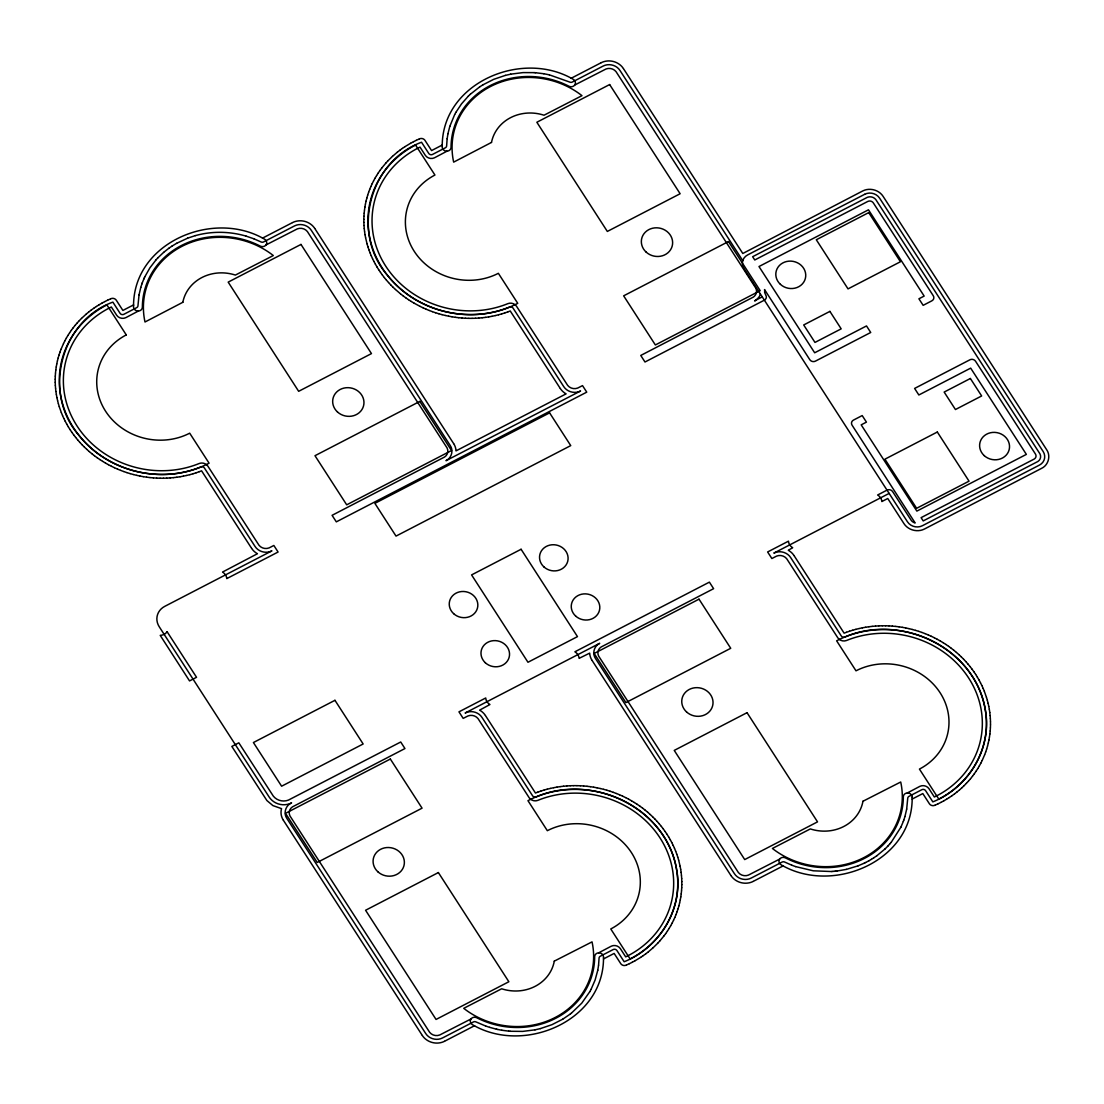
<?xml version="1.0" encoding="UTF-8"?>
<svg xmlns="http://www.w3.org/2000/svg" width="1104" height="1104" viewBox="0 0 1104 1104"><rect width="100%" height="100%" fill="white"/><g stroke="black" fill="none" stroke-linecap="round" stroke-linejoin="round"><path stroke-width="1.5" d="M55.2 379.114L55.297 376.202M363.865 219.241L363.961 216.329M681.748 887.671L681.83 884.759M990.412 727.798L990.509 724.886M55.297 376.036L55.49 373.138M363.975 216.163L364.168 213.265M681.541 890.735L681.734 887.837M990.205 730.862L990.398 727.964M55.504 372.973L55.807 370.075M364.182 213.1L364.472 210.215M681.223 893.785L681.527 890.9M989.902 733.925L990.191 731.027M447.134 138.8L446.637 145.769A2.732 2.484 12.1 0 1 445.326 147.812L432.506 154.45A2.732 2.484 12.1 0 1 428.78 153.47L421.535 142.25C369.15 161.308 350.658 233.758 387.628 275.476C415.615 311.093 467.792 324.369 509.551 307.105A2.732 2.484 12.1 0 1 513.098 308.168L563.716 386.566C567.166 392.017 574.908 393.99 580.58 390.982L445.988 460.685C451.564 458.119 453.758 450.501 450.184 445.45L311.328 230.363C307.892 224.94 300.178 222.953 294.52 225.92L263.608 241.928A2.732 2.484 12.1 0 1 260.986 241.928L253.989 238.837M598.561 965.2L599.058 958.231A2.732 2.484 12.1 0 1 600.369 956.188L613.189 949.55A2.732 2.484 12.1 0 1 616.929 950.53L624.174 961.75C659.681 947.591 683.873 907.916 676.628 869.69C666.816 807.852 591.979 772.717 536.144 796.895A2.732 2.484 12.1 0 1 532.611 795.832L481.993 717.434C478.543 711.983 470.801 710.01 465.115 713.018L599.707 643.315C594.104 645.881 591.979 653.554 595.553 658.605L734.381 873.637C737.831 879.088 745.573 881.061 751.244 878.053L782.087 862.072A2.732 2.484 12.1 0 1 784.709 862.072L791.706 865.163M447.148 138.773L447.934 133.777M598.561 965.227L597.775 970.223M55.835 369.923L56.235 367.039M364.499 210.05L364.9 207.166M680.809 896.834L681.209 893.95M989.474 736.961L989.874 734.077M139.035 294.892L137.972 305.642A2.732 2.484 12.1 0 1 136.661 307.671L123.841 314.309A2.732 2.484 12.1 0 1 120.101 313.343L112.87 302.123C60.416 320.988 42.09 393.645 78.964 435.349C106.95 470.966 159.128 484.242 200.887 466.964A2.732 2.484 12.1 0 1 204.433 468.041L255.038 546.439C258.502 551.89 266.243 553.863 271.915 550.855L164.731 606.372A16.394 14.904 12.1 0 0 159.211 626.713L269.155 797.033A16.394 14.904 12.1 0 0 291.594 802.898C285.66 805.271 283.148 813.234 286.888 818.478L425.702 1033.51C429.152 1038.961 436.908 1040.934 442.58 1037.926L473.423 1021.945A2.732 2.484 12.1 0 1 476.045 1021.945L485.65 1026.016M906.674 809.108L907.723 798.358A2.732 2.484 12.1 0 1 909.047 796.329L921.854 789.691A2.732 2.484 12.1 0 1 925.594 790.657L932.839 801.877C968.332 787.732 992.51 748.057 985.306 709.858C975.508 648.048 900.657 612.803 844.822 637.036A2.732 2.484 12.1 0 1 841.276 635.959L790.657 557.561C787.221 552.138 779.521 550.151 773.849 553.118L889.134 493.405M56.263 366.887L56.759 364.016M364.927 207.014L365.424 204.143M680.271 899.857L680.782 896.986M988.949 739.984L989.446 737.113M139.035 294.878L140.76 287.482M906.674 809.122L904.949 816.518M447.934 133.763L449.797 126.394M597.775 970.237L595.111 980.021L591.068 989.363M56.787 363.865L57.408 361.022M365.465 203.992L366.073 201.149M760.297 293.843C759.994 299.653 746.428 304.856 762.257 296.879M679.636 902.851L680.243 900.008M988.301 742.978L988.908 740.135M57.436 360.856L58.153 358.041M366.1 200.997L366.818 198.168M678.891 905.832L679.595 903.003M987.556 745.959L988.273 743.144M58.195 357.889L59.009 355.102M366.859 198.016L367.673 195.229M678.035 908.771L678.85 905.984M986.7 748.898L987.514 746.111M140.76 287.454L141.919 283.852M904.935 816.546L903.776 820.148M449.797 126.38L454.641 114.637M59.05 354.936L59.961 352.176M367.715 195.077L368.626 192.303M742.978 259.978L742.757 260.654L619.993 70.49C616.543 65.039 608.801 63.066 603.129 66.074L572.286 82.055A2.732 2.484 12.1 0 1 569.664 82.055L549.337 74.837M677.069 911.697L677.98 908.923M985.748 751.824L986.659 749.064M141.933 283.825L142.347 282.652M903.348 821.348L903.776 820.175M60.016 352.024L61.024 349.292M368.681 192.151L369.702 189.433M676.007 914.567L677.014 911.849M984.671 754.708L985.693 751.976M142.361 282.638L143.782 279.105M903.348 821.362L900.878 827.213M61.093 349.14L63.466 343.648M369.757 189.281L370.861 186.576M674.834 917.424L675.952 914.719M984.616 754.86L982.243 760.352M143.782 279.091L144.293 277.946M370.93 186.438L372.131 183.775M673.564 920.225L674.779 917.562M144.307 277.918L144.831 276.787M144.845 276.773L149.868 267.886L156.161 259.702M900.864 827.227L891.218 842.324M63.535 343.496L64.846 340.888M372.2 183.623L373.511 181.015M672.198 922.985L673.495 920.377M980.863 763.112L982.174 760.504M454.641 114.609L455.855 112.387M591.054 989.391L589.853 991.613M64.915 340.736L66.309 338.169M373.58 180.863L374.987 178.296M670.721 925.704L672.115 923.137M979.386 765.831L980.794 763.264M455.869 112.373L461.541 103.831L468.413 96.062M589.84 991.627L581.725 1003.191L571.403 1013.155M66.392 338.031L67.882 335.506M375.056 178.158L376.547 175.633M669.148 928.367L670.639 925.842M977.827 768.494L979.317 765.969M67.965 335.368L69.552 332.884M376.643 175.495L378.217 173.024M667.492 930.976L669.065 928.505M976.157 771.116L977.73 768.632M69.635 332.746L71.318 330.331M378.313 172.886L379.983 170.458M665.726 933.542L667.396 931.114M974.39 773.669L976.06 771.254M71.401 330.193L73.168 327.819M380.08 170.32L381.832 167.96M663.877 936.04L665.629 933.68M972.541 776.181L974.294 773.807M73.264 327.695L75.113 325.376M266.05 244.909L297.307 228.887A8.197 7.452 12.1 0 1 307.367 231.523L447.051 447.893A8.197 7.452 12.1 0 1 444.567 457.015L332.083 515.32L336.32 521.861L586.748 392.155L582.512 385.613L577.737 388.042A8.197 7.452 12.1 0 1 567.677 385.406L516.479 306.194A6.831 6.21 12.1 0 0 507.923 303.614A9.881 8.984 12.1 0 0 507.467 303.807A94.985 86.291 12.1 0 1 383.392 262.324A94.985 86.291 12.1 0 1 417.657 148.295L420.017 147.122L425.385 155.429A6.831 6.21 12.1 0 0 434.452 157.803L447.01 151.179M381.929 167.822L385.807 163.13M574.715 85.036L605.972 69.014A8.197 7.452 12.1 0 1 616.032 71.65L755.716 288.02A8.197 7.452 12.1 0 1 756.433 292.339L756.281 293.043A8.197 7.452 12.1 0 1 753.232 297.142L640.762 355.447L644.984 362.002L764.382 300.164A4.099 3.726 12.1 0 0 765.762 295.072L764.644 292.477A6.831 6.21 12.1 0 0 764.672 291.994L764.672 291.014A6.831 6.21 12.1 0 0 764.644 290.531L764.534 289.565L809.798 359.683A4.099 3.726 12.1 0 0 815.401 361.146L870.725 332.483L866.502 325.942L814.669 352.783L758.986 266.533L868.475 209.815L924.158 296.079L918.914 298.784L923.151 305.339L931.886 300.812A4.099 3.726 12.1 0 0 933.266 295.734L873.347 202.929A4.099 3.726 12.1 0 0 867.744 201.466L754.763 259.978L752.638 256.708L867.385 197.312A6.831 6.21 12.1 0 1 875.762 199.507L1039.968 453.882A6.831 6.21 12.1 0 1 1037.912 461.472L923.206 520.922L921.095 517.652L1034.075 459.126A4.099 3.726 12.1 0 0 1035.455 454.048L975.55 361.243A4.099 3.726 12.1 0 0 969.947 359.78L914.609 388.429L918.845 394.984L970.678 368.129L1026.361 454.393L916.872 511.097L861.189 424.847L866.433 422.128L862.196 415.573L853.461 420.1A4.099 3.726 12.1 0 0 852.081 425.192L915.147 522.965A6.831 6.21 12.1 0 1 911.324 520.508L892.625 491.597A4.099 3.726 12.1 0 0 887.023 490.135L877.611 495.006L878.26 495.42A8.887 8.073 12.1 0 1 881.765 500.857L881.834 501.561L887.754 498.497L903.955 523.613C908.178 530.224 917.603 532.625 924.531 528.982L1041.583 468.358C1048.4 465.198 1051.008 455.869 1046.647 449.701L883.131 196.402C878.908 189.778 869.483 187.376 862.569 191.033L742.799 253.492L623.498 68.683M470.994 1018.964L439.723 1034.986A8.197 7.452 12.1 0 1 429.677 1032.35L289.993 815.98A8.197 7.452 12.1 0 1 292.463 806.858L404.947 748.553L400.724 741.998L288.42 800.096A12.296 11.164 12.1 0 1 273.337 796.15L238.823 742.813L231.84 746.428L266.906 800.552L272.895 805.589L281.561 808.639A6.831 6.21 12.1 0 0 281.437 809.108L281.23 810.074A6.831 6.21 12.1 0 0 281.161 810.543L281.051 811.523A6.831 6.21 12.1 0 0 281.037 812.006L281.037 812.986A6.831 6.21 12.1 0 0 281.065 813.469L281.175 814.448A6.831 6.21 12.1 0 0 281.258 814.945L281.465 815.911A6.831 6.21 12.1 0 0 281.603 816.38L281.92 817.333A6.831 6.21 12.1 0 0 282.1 817.802L282.514 818.713A6.831 6.21 12.1 0 0 282.734 819.168L283.259 820.065M663.766 936.178L659.888 940.87M779.659 859.091L748.402 875.113A8.197 7.452 12.1 0 1 738.341 872.477L598.658 656.107A8.197 7.452 12.1 0 1 601.128 646.985L713.612 588.68L709.389 582.139L574.867 651.802L575.515 652.216A8.887 8.073 12.1 0 1 579.02 657.653L579.103 658.357L589.702 653.113A6.831 6.21 12.1 0 0 589.729 653.609L589.84 654.589A6.831 6.21 12.1 0 0 589.922 655.072L590.143 656.038A6.831 6.21 12.1 0 0 590.267 656.521L590.585 657.46A6.831 6.21 12.1 0 0 590.764 657.929L591.178 658.84A6.831 6.21 12.1 0 0 591.413 659.295L591.937 660.206M970.595 778.624L972.445 776.305M891.204 842.338L889.534 844.298M75.224 325.252L77.142 323.003M968.553 780.997L970.485 778.748M156.175 259.688L157.927 257.798M889.52 844.312L887.782 846.202M77.252 322.879L79.267 320.684M385.917 163.006L387.932 160.825M657.777 943.175L659.778 940.994M966.442 783.316L968.443 781.121M157.941 257.784L163.599 252.402M887.768 846.216L885.022 848.976M79.378 320.574L81.475 318.449M388.042 160.701L392.431 156.395M657.653 943.299L653.278 947.605M964.234 785.551L966.317 783.426M468.427 96.048L470.318 94.268M81.586 318.325L86.126 314.171M961.943 787.732L964.109 785.675M884.994 848.99L876.921 855.683M470.332 94.254L479.619 86.94M392.555 156.285L397.233 152.269M653.154 947.715L648.476 951.731M959.583 789.829L961.819 787.842M163.627 252.388L168.774 248.317M86.25 314.06L88.568 312.142M957.14 791.858L959.459 789.94M570.368 1013.969L571.389 1013.168M88.693 312.032L91.08 310.183M397.371 152.159L399.758 150.31M645.95 953.69L648.338 951.841M954.615 793.817L957.002 791.968M570.354 1013.983L562.723 1019.213M91.218 310.086L93.674 308.32M399.883 150.213L402.339 148.447M643.356 955.553L645.812 953.787M952.034 795.68L954.491 793.914M168.802 248.303L172.058 246.068M876.907 855.697L873.65 857.932M93.812 308.223L96.338 306.526M402.477 148.35L405.002 146.653M640.706 957.347L643.218 955.65M949.371 797.474L951.896 795.777M479.633 86.926L482.986 84.787M172.072 246.068L176.626 243.322M873.623 857.932L871.387 859.34M96.476 306.429L99.056 304.814M405.14 146.556L410.509 143.327M640.568 957.444L635.2 960.673M946.652 799.186L949.233 797.571M483 84.787L493.75 79.322L505.328 75.403M562.695 1019.213L551.959 1024.678L540.367 1028.597M871.373 859.354L869.083 860.678M99.208 304.732L101.844 303.186M943.865 800.814L946.501 799.268M176.64 243.308L187.597 238.188M869.055 860.692L865.522 862.555M101.996 303.103L104.687 301.654M410.66 143.244L413.365 141.781M632.344 962.219L635.048 960.756M941.008 802.346L943.713 800.897M133.57 304.911L122.889 310.431L116.251 300.15A4.099 3.726 12.1 0 0 111.187 298.591L110.717 298.784M262.49 238.133L292.339 222.677M442.235 145.038L431.567 150.572L424.916 140.277A4.099 3.726 12.1 0 0 419.851 138.718L419.382 138.911M571.154 78.274L601.004 62.804M444.691 1041.196L474.554 1025.726M603.474 958.962L614.141 953.428L620.821 963.764A4.099 3.726 12.1 0 0 625.844 965.282L626.327 965.089M753.356 881.323L783.219 865.867M912.139 799.089L922.806 793.569L929.485 803.905A4.099 3.726 12.1 0 0 934.508 805.409L934.991 805.216M413.517 141.712L416.263 140.332M104.839 301.571L107.599 300.205M938.11 803.795L940.856 802.429M629.446 963.668L632.192 962.288M864.322 863.149L865.508 862.569M864.294 863.162L858.112 865.812M416.415 140.263L419.216 138.98M601.238 62.693L602.218 62.252A6.831 6.21 12.1 0 1 602.701 62.045L603.681 61.714A6.831 6.21 12.1 0 1 604.178 61.562L605.199 61.313A6.831 6.21 12.1 0 1 605.723 61.203L606.772 61.051A6.831 6.21 12.1 0 1 607.297 60.996L608.359 60.927A6.831 6.21 12.1 0 1 608.897 60.927L609.96 60.955A6.831 6.21 12.1 0 1 610.498 60.996L611.561 61.134A6.831 6.21 12.1 0 1 612.085 61.217L613.134 61.451A6.831 6.21 12.1 0 1 613.658 61.576L614.68 61.893A6.831 6.21 12.1 0 1 615.19 62.086L616.17 62.486A6.831 6.21 12.1 0 1 616.653 62.707L617.605 63.204A6.831 6.21 12.1 0 1 618.061 63.466L618.958 64.046A6.831 6.21 12.1 0 1 619.385 64.349L620.213 64.998A6.831 6.21 12.1 0 1 620.614 65.329L621.373 66.047A6.831 6.21 12.1 0 1 621.731 66.419L622.408 67.206A6.831 6.21 12.1 0 1 622.725 67.606L623.346 68.462M107.75 300.136L110.552 298.853M292.574 222.553L293.54 222.111A6.831 6.21 12.1 0 1 294.023 221.918L295.016 221.573A6.831 6.21 12.1 0 1 295.513 221.435L296.534 221.173A6.831 6.21 12.1 0 1 297.059 221.076L298.108 220.924A6.831 6.21 12.1 0 1 298.632 220.869L299.695 220.8A6.831 6.21 12.1 0 1 300.233 220.8L301.295 220.828A6.831 6.21 12.1 0 1 301.834 220.869L302.896 221.007A6.831 6.21 12.1 0 1 303.421 221.09L304.469 221.311A6.831 6.21 12.1 0 1 304.994 221.449L306.015 221.766A6.831 6.21 12.1 0 1 306.512 221.945L307.505 222.359A6.831 6.21 12.1 0 1 307.988 222.58L308.941 223.077A6.831 6.21 12.1 0 1 309.396 223.339L310.279 223.905A6.831 6.21 12.1 0 1 310.721 224.222L311.549 224.857A6.831 6.21 12.1 0 1 311.949 225.202L312.708 225.92A6.831 6.21 12.1 0 1 313.067 226.292L313.743 227.079A6.831 6.21 12.1 0 1 314.06 227.479L314.681 228.335M753.135 881.447L752.155 881.889A6.831 6.21 12.1 0 1 751.672 882.082L750.692 882.427A6.831 6.21 12.1 0 1 750.196 882.565L749.174 882.827A6.831 6.21 12.1 0 1 748.65 882.924L747.601 883.076A6.831 6.21 12.1 0 1 747.077 883.131L746.014 883.2A6.831 6.21 12.1 0 1 745.476 883.2L744.413 883.172A6.831 6.21 12.1 0 1 743.875 883.131L742.813 882.993A6.831 6.21 12.1 0 1 742.288 882.91L741.239 882.689A6.831 6.21 12.1 0 1 740.715 882.551L739.694 882.234A6.831 6.21 12.1 0 1 739.183 882.055L738.203 881.641A6.831 6.21 12.1 0 1 737.72 881.42L736.768 880.923A6.831 6.21 12.1 0 1 736.313 880.661L735.416 880.095A6.831 6.21 12.1 0 1 734.988 879.778L734.16 879.143A6.831 6.21 12.1 0 1 733.76 878.798L733.001 878.08A6.831 6.21 12.1 0 1 732.642 877.708L731.966 876.921A6.831 6.21 12.1 0 1 731.635 876.521L731.027 875.665M935.157 805.147L937.958 803.864M444.457 1041.307L443.491 1041.748A6.831 6.21 12.1 0 1 443.008 1041.955L442.028 1042.286A6.831 6.21 12.1 0 1 441.517 1042.438L440.496 1042.687A6.831 6.21 12.1 0 1 439.985 1042.797L438.937 1042.949A6.831 6.21 12.1 0 1 438.412 1043.004L437.35 1043.073A6.831 6.21 12.1 0 1 436.811 1043.073L435.749 1043.045A6.831 6.21 12.1 0 1 435.211 1043.004L434.148 1042.866A6.831 6.21 12.1 0 1 433.61 1042.783L432.561 1042.549A6.831 6.21 12.1 0 1 432.05 1042.424L431.029 1042.107A6.831 6.21 12.1 0 1 430.519 1041.914L429.525 1041.514A6.831 6.21 12.1 0 1 429.042 1041.293L428.104 1040.796A6.831 6.21 12.1 0 1 427.648 1040.534L426.751 1039.954A6.831 6.21 12.1 0 1 426.323 1039.651L425.495 1039.002A6.831 6.21 12.1 0 1 425.095 1038.671L424.336 1037.953A6.831 6.21 12.1 0 1 423.977 1037.581L423.287 1036.794A6.831 6.21 12.1 0 1 422.97 1036.394L422.363 1035.538M626.479 965.02L629.28 963.737M508.006 311.825L510.241 310.969L560.211 388.387M199.341 471.684L201.577 470.828L251.546 548.246M846.368 632.316L844.132 633.172L794.149 555.754M537.689 792.175L535.468 793.031L485.484 715.613M187.611 238.174L195.339 235.621M858.098 865.826L846.382 869.386M504.914 312.901L507.854 311.88M196.236 472.774L199.175 471.753M846.52 632.247L849.459 631.226M537.855 792.12L540.794 791.099M501.768 313.881L504.749 312.956M193.103 473.754L196.07 472.829M849.625 631.171L852.605 630.246M540.96 791.044L543.941 790.119M498.594 314.778L501.602 313.936M189.916 474.651L192.938 473.809M852.771 630.191L855.779 629.349M544.106 790.064L547.115 789.222M195.367 235.621C211.871 231.012 229.632 231.288 246.054 236.118M505.356 75.389L510.683 74.175M540.353 1028.611L535.026 1029.825M495.379 315.565L498.415 314.819M186.7 475.438L189.75 474.692M855.959 629.308L858.995 628.562M547.28 789.181L550.33 788.435M846.354 869.386L836.887 871.042M492.136 316.268L495.199 315.606M183.457 476.128L186.535 475.479M859.174 628.521L862.238 627.872M550.496 788.394L553.573 787.732M510.697 74.161L523.006 72.602L534.129 72.629M534.998 1029.839L522.703 1031.398L510.186 1031.274M488.851 316.862L491.956 316.296M180.187 476.735L183.292 476.169M862.417 627.831L865.508 627.265M553.753 787.704L556.844 787.138M485.567 317.359L488.686 316.889M176.888 477.232L180.021 476.762M865.688 627.238L868.807 626.768M557.023 787.111L560.142 786.641M482.241 317.759L485.387 317.386M173.576 477.618L176.723 477.245M868.986 626.755L872.132 626.382M560.321 786.614L563.454 786.241M835.507 871.194L836.86 871.042M834.127 871.318L835.493 871.194M138.345 311.052L125.787 317.676A6.831 6.21 12.1 0 1 116.72 315.302L111.352 306.995L108.992 308.168A94.985 86.291 12.1 0 0 74.727 422.197A94.985 86.291 12.1 0 0 198.789 463.666A9.881 8.984 12.1 0 1 199.244 463.487A6.831 6.21 12.1 0 1 207.814 466.067L259.012 545.279A8.197 7.452 12.1 0 0 269.072 547.915L273.847 545.473L278.084 552.028L226.748 578.62L226.665 577.903A8.887 8.073 12.1 0 0 223.16 572.479L222.525 572.065L257.439 553.725A6.831 6.21 12.1 0 1 256.984 553.463L256.087 552.883A6.831 6.21 12.1 0 1 255.659 552.58L254.831 551.931A6.831 6.21 12.1 0 1 254.431 551.6L253.672 550.882A6.831 6.21 12.1 0 1 253.313 550.51L252.637 549.723A6.831 6.21 12.1 0 1 252.305 549.323L251.698 548.467M478.915 318.049L482.075 317.773M170.251 477.922L173.397 477.646M872.298 626.354L875.458 626.078M563.633 786.227L566.794 785.951M907.364 792.948L919.922 786.324A6.831 6.21 12.1 0 1 928.988 788.698L934.357 797.005L936.703 795.832A94.985 86.291 12.1 0 0 970.982 681.803A94.985 86.291 12.1 0 0 846.906 640.334A9.881 8.984 12.1 0 1 846.451 640.513A6.831 6.21 12.1 0 1 837.895 637.933L786.697 558.721A8.197 7.452 12.1 0 0 776.636 556.085L771.862 558.527L767.625 551.972L788.477 541.167L788.56 541.885A8.887 8.073 12.1 0 0 792.065 547.308L792.7 547.722L788.27 550.275A6.831 6.21 12.1 0 1 788.725 550.537L789.622 551.117A6.831 6.21 12.1 0 1 790.05 551.42L790.878 552.069A6.831 6.21 12.1 0 1 791.278 552.4L792.037 553.118A6.831 6.21 12.1 0 1 792.396 553.49L793.072 554.277A6.831 6.21 12.1 0 1 793.39 554.677L794.011 555.533M598.699 952.821L611.257 946.197A6.831 6.21 12.1 0 1 620.324 948.571L625.692 956.878L628.038 955.705A94.985 86.291 12.1 0 0 662.317 841.676A94.985 86.291 12.1 0 0 538.241 800.193A9.881 8.984 12.1 0 1 537.786 800.386A6.831 6.21 12.1 0 1 529.216 797.806L478.032 718.594A8.197 7.452 12.1 0 0 467.972 715.958L463.183 718.387L458.96 711.845L485.732 697.976L485.815 698.68A8.887 8.073 12.1 0 0 489.32 704.117L489.955 704.518L479.605 710.148A6.831 6.21 12.1 0 1 480.061 710.41L480.944 710.976A6.831 6.21 12.1 0 1 481.385 711.293L482.213 711.928A6.831 6.21 12.1 0 1 482.6 712.273L483.359 712.991A6.831 6.21 12.1 0 1 483.731 713.363L484.408 714.15A6.831 6.21 12.1 0 1 484.725 714.55L485.346 715.406M832.747 871.429L834.113 871.318M831.367 871.525L832.733 871.429M475.562 318.242L478.736 318.062M166.897 478.115L170.071 477.935M875.638 626.065L878.798 625.885M566.973 785.938L570.133 785.758M831.34 871.525L813.303 870.808L795.653 866.612M472.208 318.338L475.396 318.256M163.544 478.211L166.718 478.129M878.977 625.871L882.165 625.789M570.313 785.744L573.487 785.662M468.855 318.338L472.029 318.352M160.19 478.211L163.364 478.211M882.331 625.789L885.518 625.789M573.666 785.648L576.854 785.662M465.488 318.228L468.676 318.338M156.823 478.101L160.011 478.211M885.698 625.789L888.886 625.899M577.033 785.662L580.221 785.772M462.121 318.021L465.308 318.228M153.456 477.894L156.644 478.101M889.065 625.899L892.253 626.106M580.4 785.772L583.574 785.979M534.157 72.629L535.523 72.726M535.537 72.726L543.83 73.747M508.792 1031.15L510.158 1031.274M458.767 317.717L461.955 318.007M150.103 477.59L153.277 477.88M892.418 626.12L895.606 626.41M583.754 785.993L586.942 786.283M508.778 1031.15L501.878 1030.253M455.414 317.317L458.588 317.704M146.749 477.176L149.923 477.577M895.786 626.423L898.96 626.824M587.107 786.296L590.281 786.683M452.088 316.807L455.248 317.29M143.41 476.68L146.57 477.163M899.125 626.837L902.285 627.32M590.461 786.71L593.621 787.193M543.858 73.747L549.309 74.837M501.851 1030.253L497.752 1029.466M448.762 316.199L451.909 316.779M140.098 476.072L143.244 476.652M902.465 627.348L905.611 627.928M593.8 787.221L596.947 787.801M445.464 315.496L448.583 316.172M905.791 627.969L908.909 628.631M136.786 475.369L139.918 476.031M597.112 787.828L600.245 788.504M496.386 1029.163L497.738 1029.466M496.372 1029.163L489.652 1027.355M442.18 314.695L445.285 315.454M909.089 628.673L912.194 629.432M133.515 474.568L136.62 475.327M600.424 788.546L603.529 789.305M438.923 313.798L442 314.654M912.359 629.487L915.451 630.343M130.258 473.657L133.336 474.513M603.695 789.346L606.772 790.202M246.082 236.118L253.975 238.823M435.707 312.805L438.757 313.743M915.616 630.384L918.666 631.336M127.029 472.664L130.093 473.616M606.952 790.257L610.001 791.195M489.624 1027.341L485.677 1026.03M432.506 311.714L435.528 312.749M918.845 631.391L921.854 632.426M123.841 471.574L126.863 472.609M610.167 791.251L613.189 792.286M795.639 866.612L791.734 865.177M429.359 310.528L432.34 311.645M922.033 632.482L925.014 633.599M120.695 470.401L123.676 471.518M613.355 792.355L616.349 793.472M426.241 309.244L429.194 310.459M925.18 633.668L928.133 634.883M117.576 469.117L120.529 470.332M616.515 793.541L619.454 794.756M423.177 307.878L426.075 309.175M928.298 634.952L931.196 636.249M114.512 467.751L117.41 469.048M619.62 794.825L622.532 796.122M420.155 306.429L423.011 307.809M931.362 636.318L934.219 637.712M111.476 466.288L114.347 467.682M622.697 796.191L625.554 797.571M419.989 306.346L414.248 303.241M934.384 637.781L937.199 639.257M108.509 464.743L111.325 466.219M625.72 797.654L628.535 799.117M937.351 639.34L940.125 640.886M105.584 463.114L108.358 464.66M628.687 799.199L631.447 800.759M411.392 301.53L414.097 303.158M940.277 640.969L942.982 642.597M102.727 461.403L105.432 463.031M631.598 800.842L634.317 802.47M943.133 642.694L945.797 644.391M408.577 299.736L411.24 301.433M634.469 802.567L637.118 804.264M99.912 459.609L102.575 461.306M945.935 644.501L948.529 646.282M405.844 297.859L408.439 299.639M637.27 804.361L639.865 806.141M97.166 457.718L99.774 459.499M948.681 646.378L951.22 648.241M403.153 295.9L405.692 297.749M640.016 806.251L642.542 808.1M94.489 455.759L97.028 457.622M951.358 648.338L953.828 650.27M400.545 293.857L403.015 295.789M642.68 808.211L645.15 810.143M91.88 453.73L94.351 455.662M953.966 650.38L956.368 652.381M400.407 293.747L395.536 289.565M645.288 810.253L647.703 812.254M89.341 451.619L91.742 453.62M956.492 652.492L958.838 654.562M647.827 812.365L650.159 814.435M86.871 449.438L89.203 451.508M958.962 654.686L961.225 656.811M393.148 287.316L395.411 289.441M650.297 814.559L652.547 816.684M84.484 447.189L86.747 449.314M961.349 656.935L963.53 659.143M390.844 284.998L393.024 287.192M652.685 816.808L654.865 819.002M82.165 444.857L84.359 447.065M963.654 659.267L965.765 661.517M388.608 282.61L390.719 284.873M654.989 819.127L657.101 821.39M79.943 442.483L82.055 444.733M965.876 661.655L967.904 663.973M386.455 280.154L388.498 282.472M657.211 821.528L659.24 823.846M77.791 440.027L79.819 442.345M968.029 664.097L969.974 666.485M384.399 277.656L386.345 280.03M659.35 823.97L661.31 826.344M75.734 437.515L77.68 439.903M970.085 666.609L971.948 669.038M382.426 275.089L384.289 277.518M661.406 826.482L663.283 828.911M73.761 434.962L75.624 437.391M972.044 669.176L973.825 671.66M560.363 388.594L560.984 389.45A6.831 6.21 12.1 0 0 561.301 389.85L561.977 390.637A6.831 6.21 12.1 0 0 562.336 391.009L563.095 391.727A6.831 6.21 12.1 0 0 563.495 392.072L564.323 392.707A6.831 6.21 12.1 0 0 564.751 393.024L565.648 393.59A6.831 6.21 12.1 0 0 566.104 393.852L455.993 450.887A6.831 6.21 12.1 0 0 455.966 450.391L455.855 449.411A6.831 6.21 12.1 0 0 455.786 448.928L455.566 447.962A6.831 6.21 12.1 0 0 455.441 447.479L455.124 446.54A6.831 6.21 12.1 0 0 454.945 446.071L454.531 445.16A6.831 6.21 12.1 0 0 454.296 444.705L453.772 443.794M380.549 272.467L382.329 274.951M663.38 829.049L665.16 831.533M71.87 432.34L73.664 434.824M973.921 671.798L975.619 674.337M378.755 269.79L380.452 272.329M665.257 831.671L666.954 834.21M70.09 429.663L71.774 432.202M314.819 228.542L453.634 443.587M592.061 660.413L730.876 875.458M283.397 820.286L422.211 1035.317M975.715 674.475L977.316 677.056M377.057 267.071L378.658 269.652M667.037 834.348L668.651 836.929M68.393 426.944L69.994 429.525M977.399 677.207L978.917 679.816M375.457 264.311L376.975 266.933M668.734 837.067L670.252 839.689M66.792 424.184L68.296 426.793M979 679.967L980.421 682.631M373.952 261.496L375.374 264.16M670.335 839.84L671.756 842.504M65.288 421.369L66.709 424.033M980.49 682.783L981.829 685.474M671.825 842.656L673.15 845.347M372.545 258.653L373.883 261.344M63.88 418.526L65.205 421.217M981.898 685.625L983.126 688.372M673.219 845.498L674.461 848.231M371.248 255.769L372.476 258.502M62.583 415.628L63.811 418.375M983.195 688.523L984.326 691.283M674.53 848.383L675.662 851.156M370.047 252.844L371.179 255.617M61.382 412.717L62.514 415.477M984.382 691.435L986.41 697.217M675.717 851.308L676.752 854.11M368.943 249.89L369.992 252.692M61.313 412.565L59.285 406.783M676.807 854.261L677.746 857.09M367.963 246.91L368.888 249.739M986.465 697.369L987.307 700.212M677.801 857.242L678.629 860.085M367.066 243.915L367.908 246.758M58.402 403.788L59.243 406.631M987.349 700.378L988.08 703.234M678.684 860.251L680.092 866.157M367.025 243.749L365.617 237.843M57.615 400.766L58.36 403.622M988.121 703.4L988.756 706.284M56.953 397.716L57.587 400.6M988.784 706.45L989.322 709.334M680.119 866.309L680.657 869.207M365.051 234.793L365.59 237.691M56.387 394.666L56.911 397.55M989.35 709.499L989.777 712.411M680.685 869.372L681.113 872.27M364.596 231.73L365.024 234.628M55.931 391.589L56.359 394.501M989.791 712.563L990.122 715.475M681.127 872.436L681.458 875.348M364.251 228.652L364.568 231.564M55.586 388.525L55.904 391.437M990.136 715.64L990.357 718.566M681.472 875.513L681.692 878.425M364.016 225.575L364.237 228.487M55.338 385.434L55.573 388.36M990.371 718.718L990.481 721.643M681.706 878.591L681.817 881.516M363.878 222.484L364.003 225.409M55.214 382.357L55.338 385.282M990.495 721.809L990.509 724.721M681.83 881.682L681.83 884.594M363.865 219.406L363.878 222.318M55.2 379.279L55.214 382.191M133.543 305.463L133.529 306.802A4.444 4.03 12.1 0 0 137.903 311.052A4.444 4.03 12.1 0 0 142.375 307.216A80.992 73.582 12.1 0 1 260.323 246.123A4.444 4.03 12.1 0 0 266.257 244.577A4.444 4.03 12.1 0 0 264.325 239.057C213.293 209.263 133.832 242.273 133.543 305.463M442.221 145.59L442.193 146.929A4.444 4.03 12.1 0 0 446.568 151.179A4.444 4.03 12.1 0 0 451.053 147.343A80.992 73.582 12.1 0 1 568.988 86.25A4.444 4.03 12.1 0 0 574.936 84.704A4.444 4.03 12.1 0 0 573.004 79.184C521.985 49.363 442.552 82.524 442.221 145.521M603.502 957.071C604.399 1020.731 524.152 1054.982 472.705 1024.816A4.444 4.03 12.1 0 1 470.773 1019.296A4.444 4.03 12.1 0 1 476.721 1017.736A80.992 73.582 12.1 0 0 594.67 956.657A4.444 4.03 12.1 0 1 599.127 952.821A4.444 4.03 12.1 0 1 603.502 957.071M912.18 797.198C913.063 861.051 832.816 895.068 781.37 864.943A4.444 4.03 12.1 0 1 779.438 859.423A4.444 4.03 12.1 0 1 785.399 857.877A80.992 73.582 12.1 0 0 903.334 796.784A4.444 4.03 12.1 0 1 907.805 792.948A4.444 4.03 12.1 0 1 912.18 797.198M182.836 302.289L144.997 321.995A79.957 72.629 12.1 0 1 181.815 246.413A79.957 72.629 12.1 0 1 273.309 255.535L235.373 275.075A41 37.246 12.1 0 0 182.836 302.289M491.501 142.43L453.661 162.122A79.957 72.629 12.1 0 1 490.48 86.54A79.957 72.629 12.1 0 1 581.974 95.662L544.037 115.216A41 37.246 12.1 0 0 491.501 142.43M554.291 961.129L554.208 961.57A41 37.246 12.1 0 1 501.658 988.784L463.721 1008.338A79.957 72.629 12.1 0 0 555.229 1017.46A79.957 72.629 12.1 0 0 592.034 941.878L554.291 961.129M862.955 801.256L862.873 801.711A41 37.246 12.1 0 1 810.336 828.925L772.4 848.465A79.957 72.629 12.1 0 0 863.894 857.587A79.957 72.629 12.1 0 0 900.712 782.005L862.955 801.256M167.104 631.723L166.787 632.164A8.887 8.073 12.1 0 1 160.204 635.352L189.543 680.92L196.54 677.304L167.104 631.723M415.573 145.01L415.532 145.024A99.084 90.017 12.1 0 0 382.205 267.913A99.084 90.017 12.1 0 0 517.748 303.338L498.359 273.309A61.507 55.876 12.1 0 1 414.235 251.326A61.507 55.876 12.1 0 1 434.935 175.039L415.546 145.024M300.978 244.426L228.183 282.127L298.66 391.313L371.468 353.597L300.978 244.426M609.643 84.553L536.848 122.254L607.338 231.44L680.133 193.738L609.643 84.553M419.81 401.414L314.985 455.704L346.697 504.832L451.522 450.542L419.81 401.414M728.474 241.541L623.65 295.831L655.362 344.959L760.201 290.669L728.474 241.541M864.68 194.304L747.615 254.941A10.93 9.936 12.1 0 0 743.93 268.493L907.46 521.792A10.93 9.936 12.1 0 0 922.42 525.711L1039.471 465.074A10.93 9.936 12.1 0 0 1043.156 451.522L879.64 198.209A10.93 9.936 12.1 0 0 864.68 194.304M868.724 212.603L816.311 239.761L848.024 288.889L900.436 261.745L868.724 212.603M549.599 412.855L374.877 503.355L396.019 536.102L570.74 445.616L549.599 412.855M829.904 311.383L803.698 324.962L814.973 342.419L841.179 328.854L829.904 311.383M521.088 549.268L471.587 574.908L527.974 662.262L577.475 636.622L521.088 549.268M334.954 700.309L253.409 742.537L281.603 786.214L363.147 743.986L334.954 700.309M970.375 378.493L944.155 392.072L955.443 409.529L981.649 395.963L970.375 378.493M937.324 432.023L884.911 459.181L916.624 508.309L969.036 481.165L937.324 432.023M390.347 759.041L285.508 813.331L317.234 862.459L422.059 808.169L390.347 759.041M699.011 599.168L594.173 653.458L625.899 702.586L730.724 648.296L699.011 599.168M438.371 872.56L365.576 910.262L436.052 1019.447L508.861 981.746L438.371 872.56M747.035 712.687L674.24 750.403L744.717 859.574L817.526 821.873L747.035 712.687M972.182 676.228L972.155 676.2A99.084 90.017 12.1 0 0 836.625 640.803L856 670.818A61.507 55.876 12.1 0 1 940.139 692.801A61.507 55.876 12.1 0 1 919.439 769.088L938.828 799.117A99.084 90.017 12.1 0 0 972.169 676.214M663.518 836.101L663.49 836.073A99.084 90.017 12.1 0 0 527.96 800.662L547.336 830.691A61.507 55.876 12.1 0 1 631.474 852.674A61.507 55.876 12.1 0 1 610.774 928.961L630.149 958.976A99.084 90.017 12.1 0 0 663.504 836.087M126.27 334.912L106.881 304.883A99.084 90.017 12.1 0 0 73.54 427.786A99.084 90.017 12.1 0 0 209.084 463.197L189.695 433.182A61.507 55.876 12.1 0 1 105.57 411.199A61.507 55.876 12.1 0 1 126.27 334.912M453.634 613.658A14.352 13.041 12.1 0 0 477.425 608.207A14.352 13.041 12.1 0 0 459.554 591.854A14.352 13.041 12.1 0 0 453.634 613.658M485.36 662.786A14.352 13.041 12.1 0 0 509.137 657.335A14.352 13.041 12.1 0 0 491.266 640.996A14.352 13.041 12.1 0 0 485.36 662.786M543.913 566.904A14.352 13.041 12.1 0 0 567.691 561.453A14.352 13.041 12.1 0 0 549.82 545.114A14.352 13.041 12.1 0 0 543.913 566.904M575.626 616.032A14.352 13.041 12.1 0 0 599.403 610.581A14.352 13.041 12.1 0 0 581.546 594.242A14.352 13.041 12.1 0 0 575.626 616.032M377.885 871.801A15.718 14.283 12.1 0 0 403.926 865.826A15.718 14.283 12.1 0 0 384.358 847.927A15.718 14.283 12.1 0 0 377.885 871.801M686.55 711.942A15.718 14.283 12.1 0 0 712.591 705.953A15.718 14.283 12.1 0 0 693.022 688.068A15.718 14.283 12.1 0 0 686.55 711.942M337.479 411.971A15.718 14.283 12.1 0 0 363.52 405.982A15.718 14.283 12.1 0 0 343.951 388.084A15.718 14.283 12.1 0 0 337.479 411.971M646.144 252.098A15.718 14.283 12.1 0 0 672.184 246.123A15.718 14.283 12.1 0 0 652.616 228.224A15.718 14.283 12.1 0 0 646.144 252.098M780.404 284.349A15.028 13.662 12.1 0 0 805.313 278.636A15.028 13.662 12.1 0 0 786.6 261.51A15.028 13.662 12.1 0 0 780.404 284.349M984.202 455.607A15.028 13.662 12.1 0 0 1009.111 449.88A15.028 13.662 12.1 0 0 990.398 432.768A15.028 13.662 12.1 0 0 984.202 455.607"/></g></svg>
